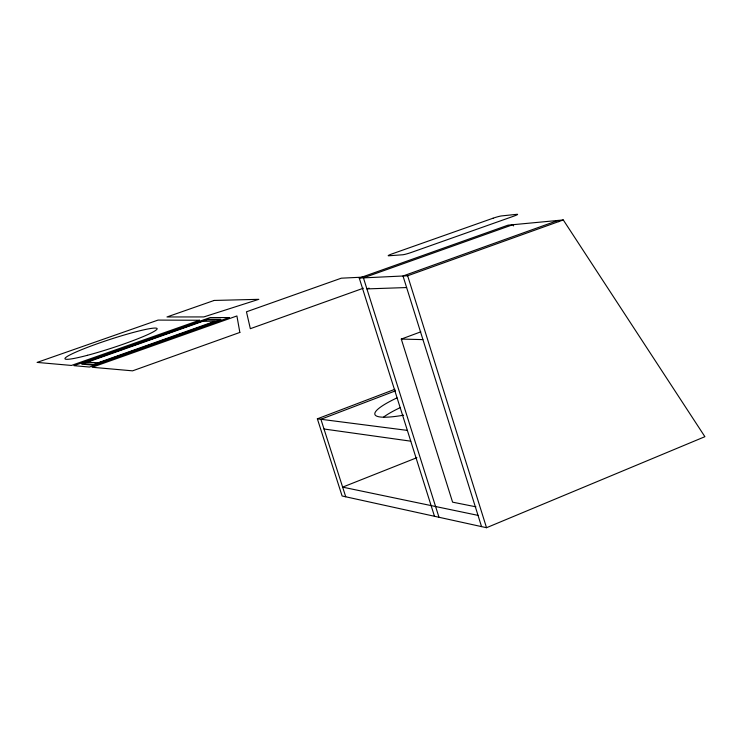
<?xml version="1.0" encoding="UTF-8"?>
<svg xmlns="http://www.w3.org/2000/svg" width="742" height="742" viewBox="0 0 742 742"><rect width="100%" height="100%" fill="white"/><g stroke="black" fill="none" stroke-linecap="round" stroke-linejoin="round"><path stroke-width="1.11" d="M87.213 362.217L202.649 321.351L215.421 321.101L98.213 362.727L87.222 362.263M394.93 389.281L317.363 418.822L342.108 495.99L486.529 527.71L704.9 436.695L563.28 219.947L508.029 225.169L359.258 278.083L434.487 516.284M416.893 457.684L342.637 487.132L478.033 515.375M395.486 390.839L320.896 419.276L345.735 496.788M475.928 506.823L452.592 502.158L401.292 339.075L420.788 331.841M359.258 278.083L407.646 275.774L563.28 219.947M363.385 288.211L250.332 328.687L246.465 311.798L341.311 278.185L365.175 277.026M369.089 288.128L366.91 288.907L406.625 287.544M401.292 339.075L422.857 339.604M317.363 418.822L407.367 430.397M324.013 429.006L410.771 441.175M513.603 225.92L512.805 224.715L363.432 277.879L438.986 517.267M558.828 221.71L558.003 220.448L403.008 275.996L481.549 526.616M407.646 275.774L486.529 527.71M403.592 415.195A75.378 12.132 -17.4 0 1 396.979 397.888M383.753 416.958A75.332 12.503 -17.4 0 1 400.077 407.683M239.852 332.435L132.568 370.842L92.156 367.271L236.911 315.953L239.852 332.435M200.637 321.481L86.851 361.651A7.253 0.686 -18.2 0 0 81.898 364.146L91.489 364.962A7.374 0.714 -18.2 0 0 100.059 362.699L216.191 321.564A7.151 0.686 -17.9 0 0 220.541 319.264L209.04 319.236A7.04 0.668 -17.9 0 0 200.637 321.481M493.059 218.213L392.054 253.885A6.734 0.621 -17.4 0 0 388.66 255.786L402.674 254.775A6.845 0.64 -17.4 0 0 411.291 252.456L514.095 216.043A6.706 0.612 -17.1 0 0 516.97 214.308L501.471 215.931A6.595 0.594 -17.1 0 0 493.059 218.213M201.138 321.481L87.278 361.688A5.435 0.519 -18.2 0 0 83.568 363.561L93.177 364.359A5.528 0.538 -18.2 0 0 99.614 362.662L215.662 321.564A5.361 0.519 -17.9 0 0 218.927 319.839L207.445 319.802A5.277 0.501 -17.9 0 0 201.138 321.481M229.148 317.548L89.485 367.04L73.922 365.667L210.209 317.548L229.148 317.548M199.487 320.256L71.418 365.444L37.1 362.411L158.027 320.09L199.487 320.256M214.178 300.445L166.978 316.964L203.809 316.927L258.819 299.323L214.178 300.445M87.463 355.297A48.471 4.387 -18.1 0 0 157.146 328.808A48.471 4.387 -18.1 0 0 88.586 346.941A48.471 4.387 -18.1 0 0 87.463 355.297"/></g></svg>
